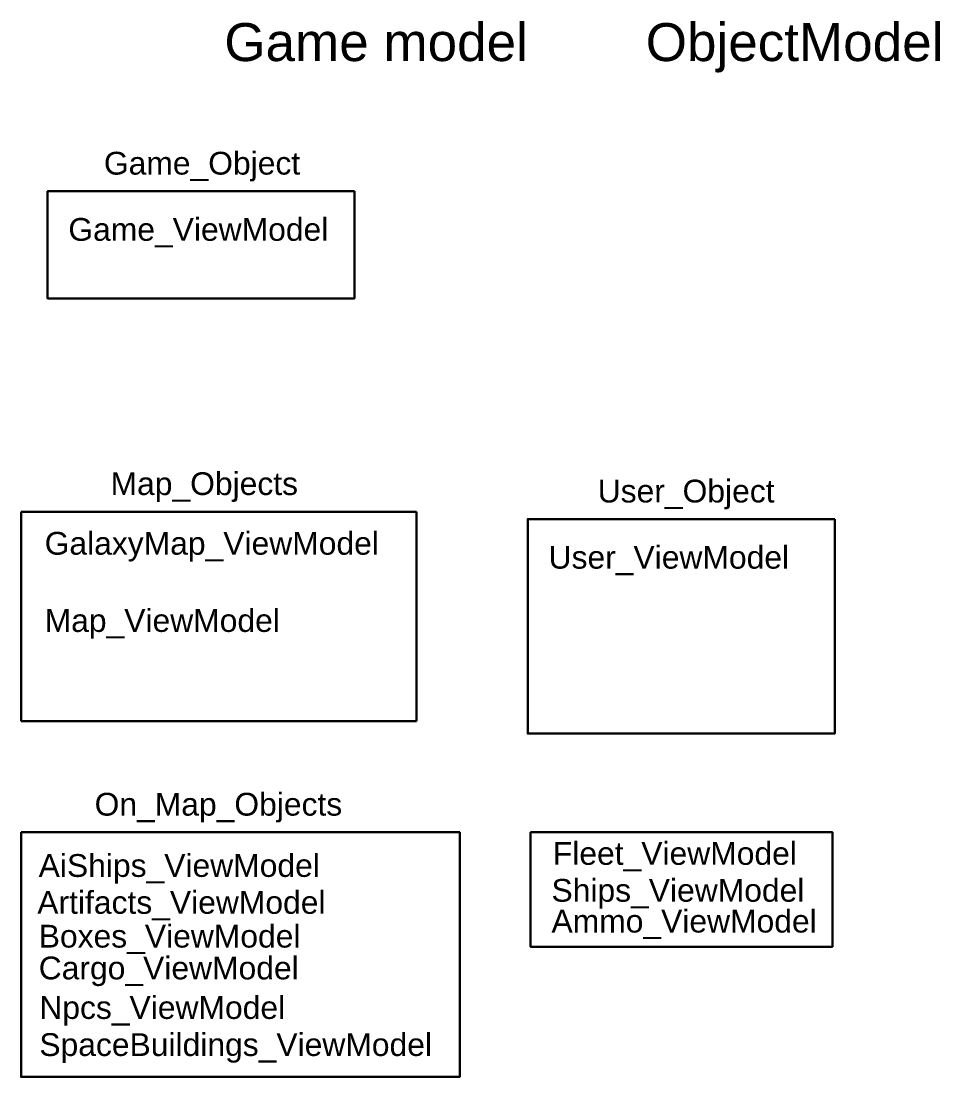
# Model space of a CAD drawing. Header units: millimetres. Extents: x 33057 to 249580, y -15894 to 47997.
# Drawn here: x 165829 to 177929, y 31531 to 45438 of the extents above; entities that cross this region are included whole.
import ezdxf

# ---------------------------------------------------------------- set-up
doc = ezdxf.new("R2010")
doc.units = ezdxf.units.MM
doc.linetypes.add('ACAD_ISO02W100', pattern=[15, 12, -3])
doc.layers.add('Obrys', color=253, linetype='Continuous', lineweight=30)
doc.layers.add('základní', color=4, linetype='Continuous')
doc.styles.get("Standard").update_dxf_attribs({"font": 'arial.ttf'})

msp = doc.modelspace()

# ---------------------------------------------------------------- linework, layer by layer
at = {"layer": 'základní', "color": 4, "lineweight": 30}
for points in [[(170218, 43197), (166177, 43197), (166177, 41784), (170218, 41784)], [(176544, 38878), (172502, 38878), (172502, 36052), (176544, 36052)]]:
    msp.add_lwpolyline(points, close=True, dxfattribs=at)
at = {"layer": 'základní', "color": 7, "linetype": 'ACAD_ISO02W100', "lineweight": 30}
msp.add_lwpolyline([(165829, 38975), (171037, 38975), (171037, 36215), (165829, 36215)], close=True, dxfattribs=at)
at = {"layer": 'základní', "color": 7, "lineweight": 30}
msp.add_lwpolyline([(165829, 34753), (171606, 34753), (171606, 31531), (165829, 31531)], close=True, dxfattribs=at)
at = {"layer": 'základní', "color": 9, "lineweight": 30, "true_color": 0xafd9aa}
msp.add_lwpolyline([(172539, 34753), (176515, 34753), (176515, 33245), (172539, 33245)], close=True, dxfattribs=at)

# ---------------------------------------------------------------- texts
at = {"layer": 'Obrys', "color": 114, "true_color": 0x139b48, "attachment_point": 1}
for s, width, heights, insert, char_height in [('Game model        ObjectModel', 13608.05, [1487], (168505, 45411), 500), ('Game_Object', 8103.73, [926], (166919, 43716), 300), ('Game_ViewModel', 8103.73, [926], (166451, 42844), 300), ('Map_Objects', 8103.73, [926], (167007, 39495), 300), ('User_Object', 8103.73, [926], (173423, 39397), 300), ('GalaxyMap_ViewModel', 8103.73, [926], (166139, 38709), 300), ('User_ViewModel', 8103.73, [926], (172776, 38525), 300), ('Map_ViewModel', 8103.73, [926], (166139, 37692), 300), ('On_Map_Objects', 6814.8, [2266], (166797, 35272), 300), ('Fleet_ViewModel', 383.88, [80.7], (172832, 34624), 300), ('AiShips_ViewModel', 383.88, [80.7], (166060, 34465), 300), ('Ships_ViewModel', 383.88, [80.7], (172814, 34138), 300), ('Artifacts_ViewModel', 383.88, [80.7], (166042, 33979), 300), ('Ammo_ViewModel', 383.88, [80.7], (172814, 33732), 300), ('Boxes_ViewModel', 383.88, [80.7], (166061, 33534), 300), ('Cargo_ViewModel', 383.88, [80.7], (166061, 33115), 300), ('Npcs_ViewModel', 383.88, [80.7], (166069, 32594), 300), ('SpaceBuildings_ViewModel', 383.88, [80.7], (166069, 32106), 300)]:
    msp.add_mtext_dynamic_manual_height_columns(s, width=width, gutter_width=12.5, heights=heights, dxfattribs=dict(at, insert=insert, char_height=char_height))

doc.saveas('drawing.dxf')
